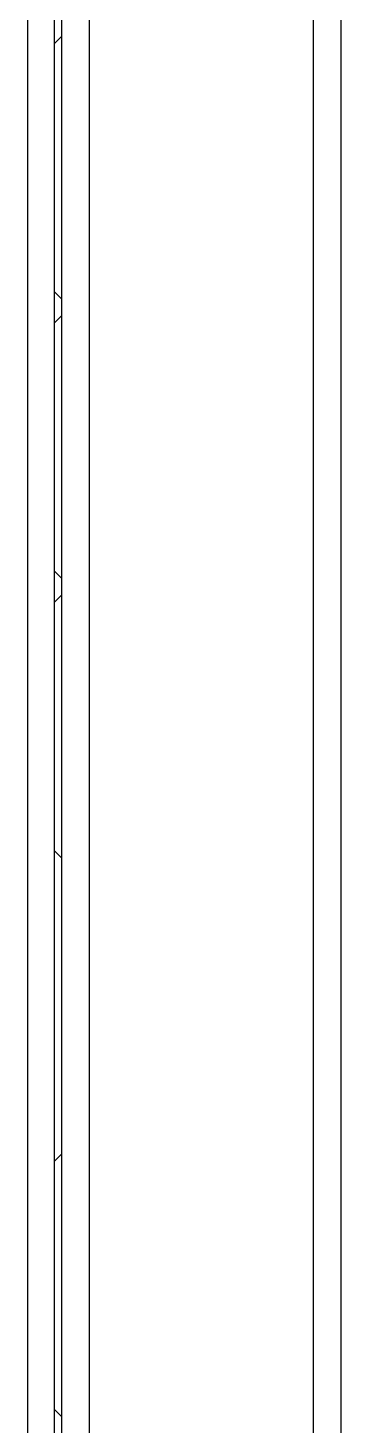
# Model space of a CAD drawing. Header units: millimetres. Extents: x 0 to 4030, y -54 to 2762.
# Drawn here: x 1938.4 to 1983.2, y 1800.7 to 2000.7 of the extents above; entities that cross this region are included whole.
import ezdxf

# ---------------------------------------------------------------- set-up
doc = ezdxf.new("R2010")
doc.units = ezdxf.units.MM
doc.header["$MEASUREMENT"] = 0
doc.layers.add('Utwórz2D linie widoczne', color=7, linetype='Continuous', true_color=0x000000)

msp = doc.modelspace()

# ---------------------------------------------------------------- linework, layer by layer
at = {"layer": 'Utwórz2D linie widoczne'}
for p, q in [((1983.21, 1402.03), (1983.21, 2440.01)), ((1979.21, 2436.02), (1979.21, 1406.03)), ((1947.21, 1438.03), (1947.21, 2404.02)), ((1943.21, 2400.02), (1943.21, 1442.03)), ((1942.21, 1444.72), (1942.21, 2190.52)), ((1938.41, 1446.42), (1938.41, 2188.82)), ((1942.21, 1998.52), (1943.21, 1999.52)), ((1943.21, 1961.96), (1942.21, 1962.96)), ((1942.21, 1958.52), (1943.21, 1959.52)), ((1943.21, 1921.96), (1942.21, 1922.96)), ((1942.21, 1918.52), (1943.21, 1919.52)), ((1943.21, 1881.96), (1942.21, 1882.96)), ((1942.21, 1838.52), (1943.21, 1839.52)), ((1943.21, 1801.96), (1942.21, 1802.96))]:
    msp.add_line(p, q, dxfattribs=at)

doc.saveas('drawing.dxf')
